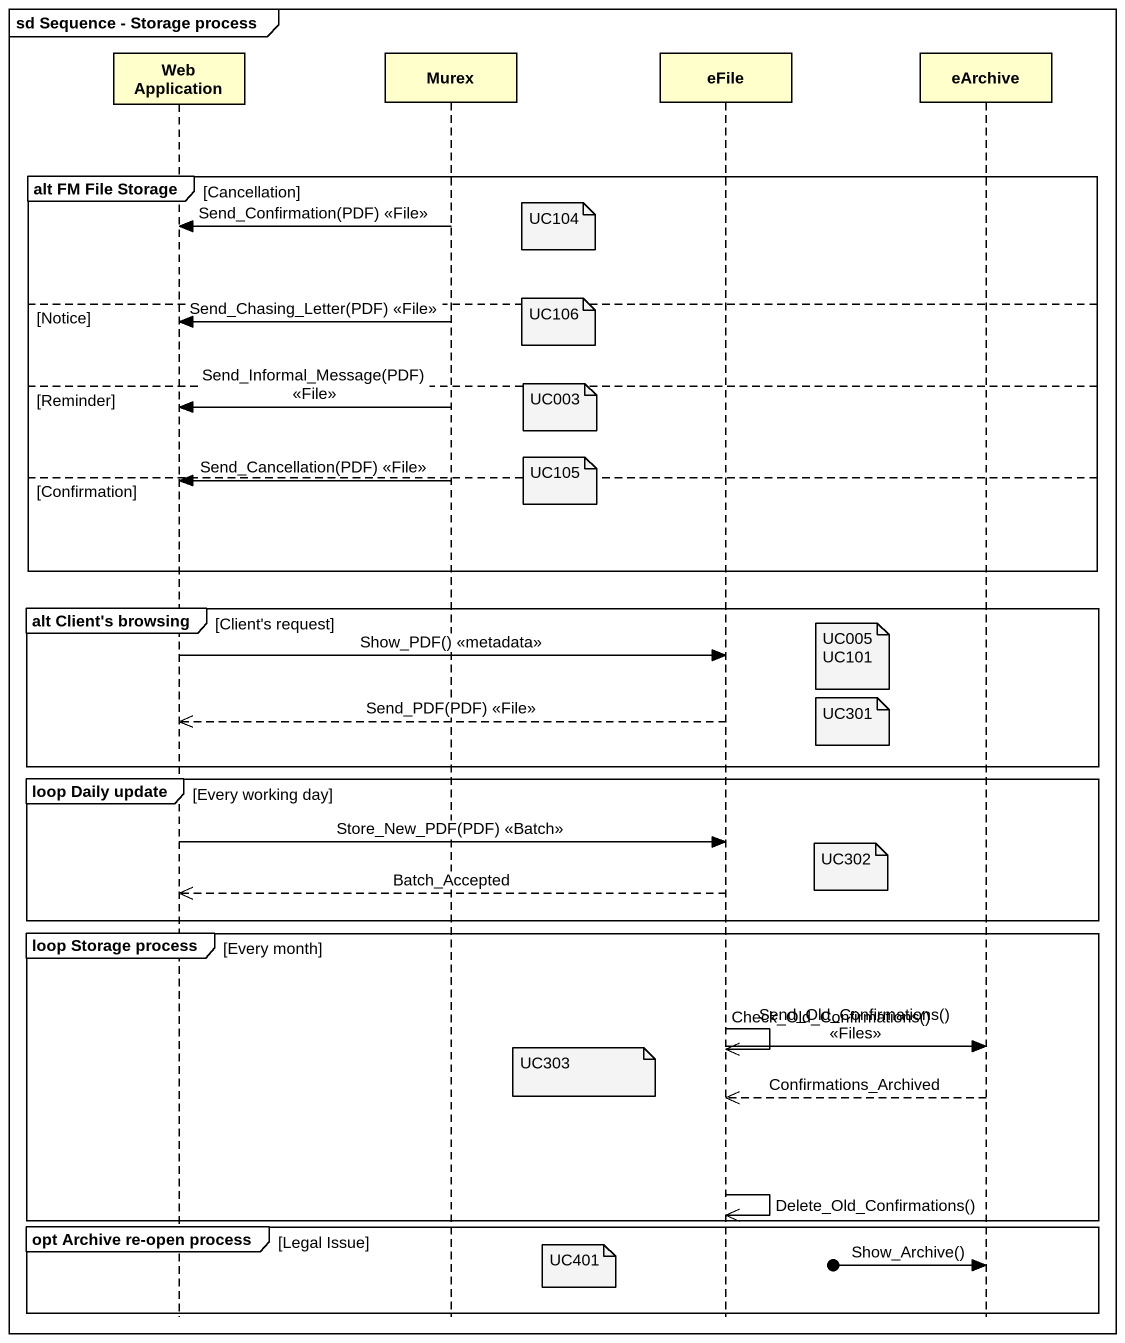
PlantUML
@startuml
mainframe sd Sequence - Storage process
hide footbox
participant "Web Application" as Web_Application
participant Murex
participant eFile
participant eArchive

group alt FM File Storage [Cancellation]
  note right of Murex : UC104
  Murex -> Web_Application : Send_Confirmation(PDF) <<File>>
else Notice
  note right of Murex : UC106
  Murex -> Web_Application : Send_Chasing_Letter(PDF) <<File>>
else Reminder
  note right of Murex : UC003
  Murex -> Web_Application : Send_Informal_Message(PDF) <<File>>
else Confirmation
  note right of Murex : UC105
  Murex -> Web_Application : Send_Cancellation(PDF) <<File>>
end
group alt Client's browsing [Client's request]
  Web_Application -> eFile : Show_PDF() <<metadata>>
  note right of eFile
    UC005
    UC101
  end note
  note right of eFile : UC301
  eFile -->> Web_Application : Send_PDF(PDF) <<File>>
end
group loop Daily update [Every working day]
  Web_Application -> eFile : Store_New_PDF(PDF) <<Batch>>
  note right of eFile : UC302
  eFile -->> Web_Application : Batch_Accepted
end
group loop Storage process [Every month]
  eFile ->> eFile : Check_Old_Confirmations()
  eFile -> eArchive : Send_Old_Confirmations() <<Files>>
  note right of Murex : UC303
  eArchive -->> eFile : Confirmations_Archived
  eFile ->> eFile : Delete_Old_Confirmations()
end
group opt Archive re-open process [Legal Issue]
  [o-> eArchive : Show_Archive()
  note right of Murex : UC401
end
@enduml
